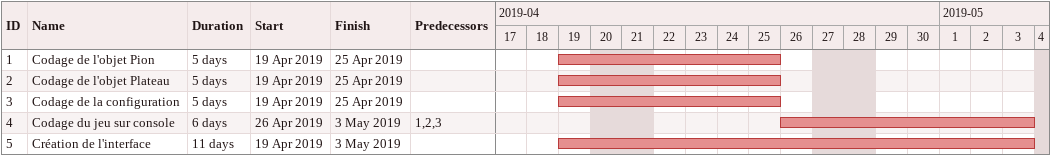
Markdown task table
| ID | Task | Duration | Start | Finish | Predecessors |
|---|---|---|---|---|---|
| 1 | Codage de l'objet Pion | 5d | 2019-04-19 | 2019-04-25 |  |
| 2 | Codage de l'objet Plateau | 5d | 2019-04-19 | 2019-04-25 |  |
| 3 | Codage de la configuration | 5d | 2019-04-19 | 2019-04-25 |  |
| 4 | Codage du jeu sur console | 6d | 2019-04-26 | 2019-05-03 | 1, 2, 3 |
| 5 | Création de l'interface | 11d | 2019-04-19 | 2019-05-03 |  |
